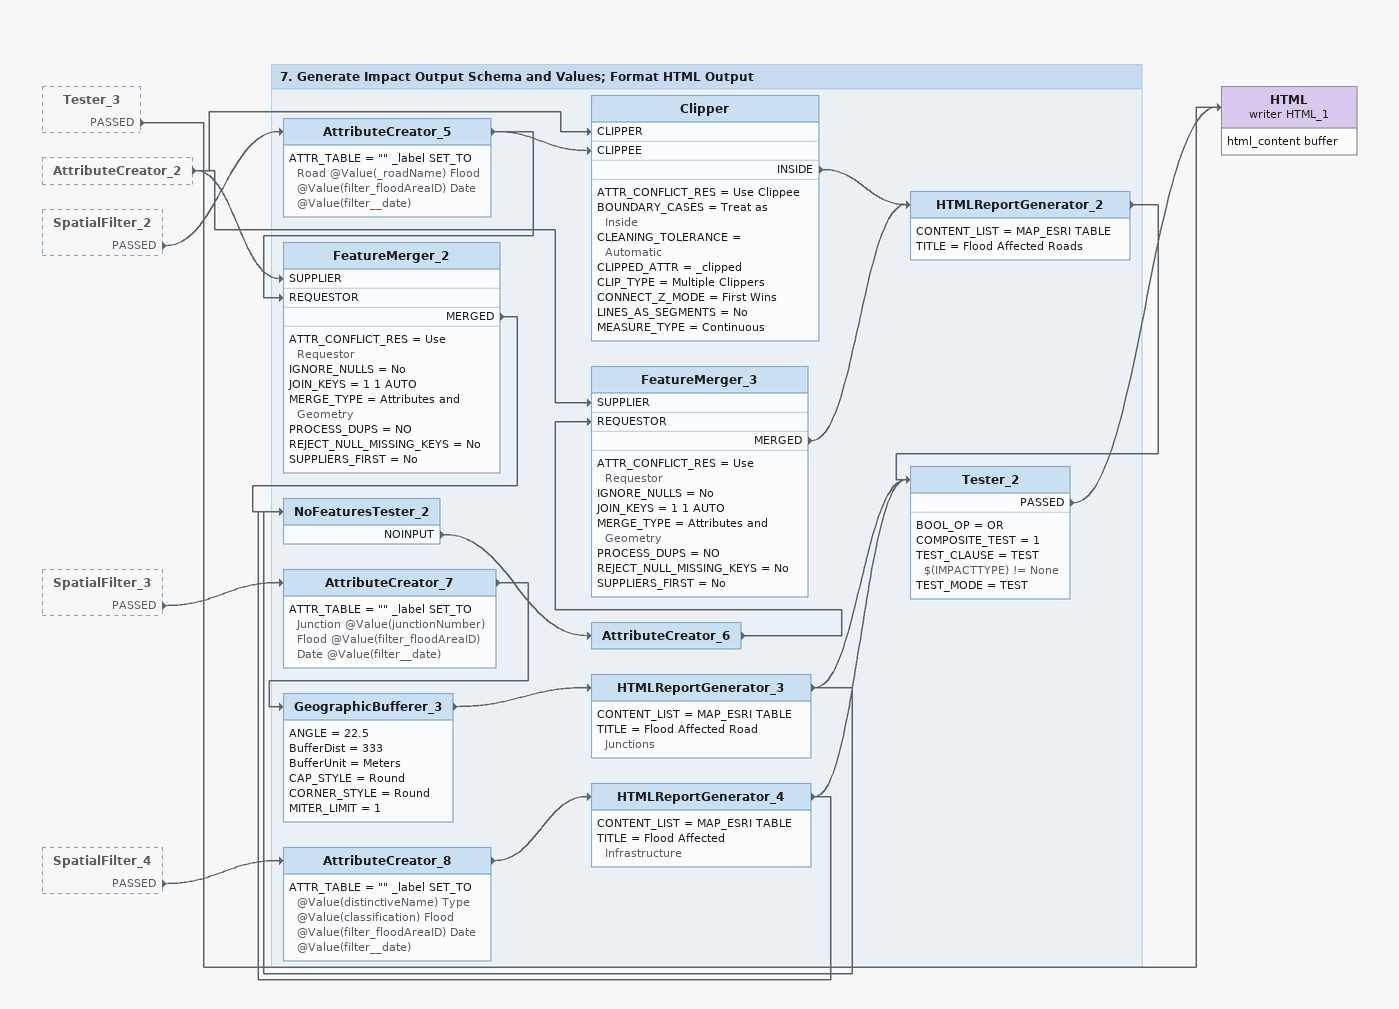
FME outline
Tester_3 [outside]
    PASSED -> HTML (writer HTML_1)
AttributeCreator_2 [outside]
    -> FeatureMerger_2 [SUPPLIER]
    -> Clipper [CLIPPER]
    -> FeatureMerger_3 [SUPPLIER]
SpatialFilter_2 [outside]
    PASSED -> AttributeCreator_5
SpatialFilter_3 [outside]
    PASSED -> AttributeCreator_7
SpatialFilter_4 [outside]
    PASSED -> AttributeCreator_8
HTML (writer HTML_1)
    attributes: html_content buffer

Bookmark: 7. Generate Impact Output Schema and Values; Format HTML Output
AttributeCreator_5
    ATTR_TABLE = "" _label SET_TO Road @Value(_roadName) Flood @Value(filter_floodAreaID) Date @Value(filter__date)
    -> Clipper [CLIPPEE]
    -> FeatureMerger_2 [REQUESTOR]
Clipper
    ATTR_CONFLICT_RES = Use Clippee
    BOUNDARY_CASES = Treat as Inside
    CLEANING_TOLERANCE = Automatic
    CLIPPED_ATTR = _clipped
    CLIP_TYPE = Multiple Clippers
    CONNECT_Z_MODE = First Wins
    LINES_AS_SEGMENTS = No
    MEASURE_TYPE = Continuous
    INSIDE -> HTMLReportGenerator_2
FeatureMerger_2
    ATTR_CONFLICT_RES = Use Requestor
    IGNORE_NULLS = No
    JOIN_KEYS = 1 1 AUTO
    MERGE_TYPE = Attributes and Geometry
    PROCESS_DUPS = NO
    REJECT_NULL_MISSING_KEYS = No
    SUPPLIERS_FIRST = No
    MERGED -> NoFeaturesTester_2
AttributeCreator_7
    ATTR_TABLE = "" _label SET_TO Junction @Value(junctionNumber) Flood @Value(filter_floodAreaID) Date @Value(filter__date)
    -> GeographicBufferer_3
GeographicBufferer_3
    ANGLE = 22.5
    BufferDist = 333
    BufferUnit = Meters
    CAP_STYLE = Round
    CORNER_STYLE = Round
    MITER_LIMIT = 1
    -> HTMLReportGenerator_3
HTMLReportGenerator_3
    CONTENT_LIST = MAP_ESRI TABLE
    TITLE = Flood Affected Road Junctions
    -> Tester_2
    -> NoFeaturesTester_2
AttributeCreator_8
    ATTR_TABLE = "" _label SET_TO @Value(distinctiveName) Type @Value(classification) Flood @Value(filter_floodAreaID) Date @Value(filter__date)
    -> HTMLReportGenerator_4
HTMLReportGenerator_4
    CONTENT_LIST = MAP_ESRI TABLE
    TITLE = Flood Affected Infrastructure
    -> Tester_2
    -> NoFeaturesTester_2
NoFeaturesTester_2
    NOINPUT -> AttributeCreator_6
AttributeCreator_6
    -> FeatureMerger_3 [REQUESTOR]
FeatureMerger_3
    ATTR_CONFLICT_RES = Use Requestor
    IGNORE_NULLS = No
    JOIN_KEYS = 1 1 AUTO
    MERGE_TYPE = Attributes and Geometry
    PROCESS_DUPS = NO
    REJECT_NULL_MISSING_KEYS = No
    SUPPLIERS_FIRST = No
    MERGED -> HTMLReportGenerator_2
HTMLReportGenerator_2
    CONTENT_LIST = MAP_ESRI TABLE
    TITLE = Flood Affected Roads
    -> Tester_2
Tester_2
    BOOL_OP = OR
    COMPOSITE_TEST = 1
    TEST_CLAUSE = TEST $(IMPACTTYPE) != None
    TEST_MODE = TEST
    PASSED -> HTML (writer HTML_1)
